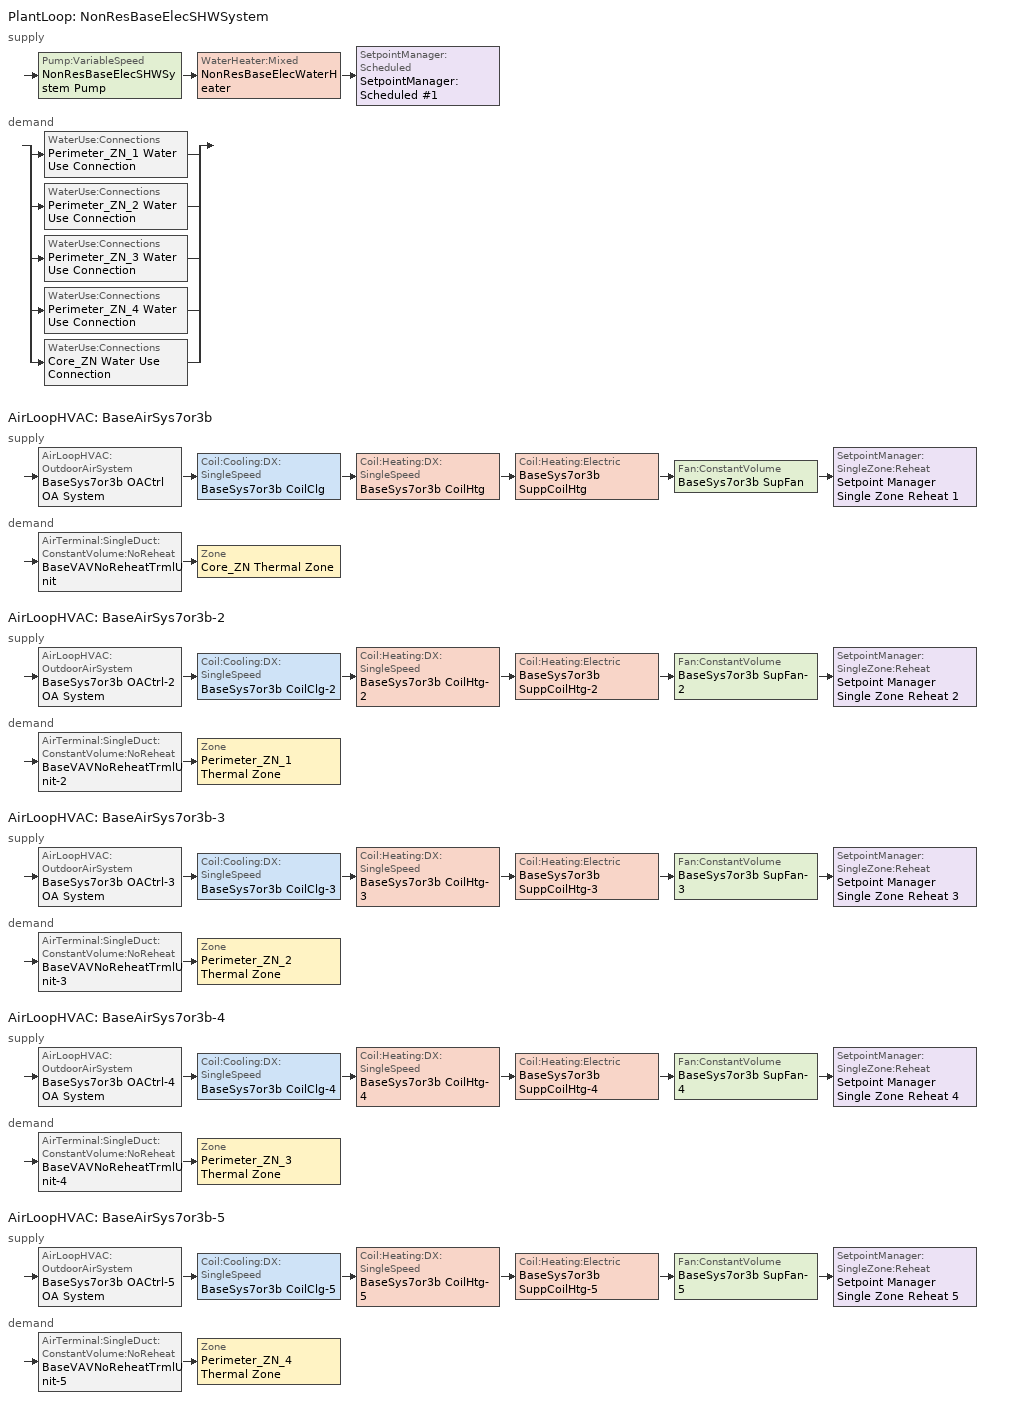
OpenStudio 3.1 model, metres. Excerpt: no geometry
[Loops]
PlantLoop 'NonResBaseElecSHWSystem'
 supply: Pump:VariableSpeed 'NonResBaseElecSHWSystem Pump' > WaterHeater:Mixed 'NonResBaseElecWaterHeater' > SetpointManager:Scheduled 'SetpointManager:Scheduled #1'
 demand: split
  | WaterUse:Connections 'Perimeter_ZN_1 Water Use Connection'
  | WaterUse:Connections 'Perimeter_ZN_2 Water Use Connection'
  | WaterUse:Connections 'Perimeter_ZN_3 Water Use Connection'
  | WaterUse:Connections 'Perimeter_ZN_4 Water Use Connection'
  | WaterUse:Connections 'Core_ZN Water Use Connection'
AirLoopHVAC 'BaseAirSys7or3b'
 supply: AirLoopHVAC:OutdoorAirSystem 'BaseSys7or3b OACtrl OA System' > Coil:Cooling:DX:SingleSpeed 'BaseSys7or3b CoilClg' > Coil:Heating:DX:SingleSpeed 'BaseSys7or3b CoilHtg' > Coil:Heating:Electric 'BaseSys7or3b SuppCoilHtg' > Fan:ConstantVolume 'BaseSys7or3b SupFan' > SetpointManager:SingleZone:Reheat 'Setpoint Manager Single Zone Reheat 1'
 demand: AirTerminal:SingleDuct:ConstantVolume:NoReheat 'BaseVAVNoReheatTrmlUnit' > Zone 'Core_ZN Thermal Zone'
AirLoopHVAC 'BaseAirSys7or3b-2'
 supply: AirLoopHVAC:OutdoorAirSystem 'BaseSys7or3b OACtrl-2 OA System' > Coil:Cooling:DX:SingleSpeed 'BaseSys7or3b CoilClg-2' > Coil:Heating:DX:SingleSpeed 'BaseSys7or3b CoilHtg-2' > Coil:Heating:Electric 'BaseSys7or3b SuppCoilHtg-2' > Fan:ConstantVolume 'BaseSys7or3b SupFan-2' > SetpointManager:SingleZone:Reheat 'Setpoint Manager Single Zone Reheat 2'
 demand: AirTerminal:SingleDuct:ConstantVolume:NoReheat 'BaseVAVNoReheatTrmlUnit-2' > Zone 'Perimeter_ZN_1 Thermal Zone'
AirLoopHVAC 'BaseAirSys7or3b-3'
 supply: AirLoopHVAC:OutdoorAirSystem 'BaseSys7or3b OACtrl-3 OA System' > Coil:Cooling:DX:SingleSpeed 'BaseSys7or3b CoilClg-3' > Coil:Heating:DX:SingleSpeed 'BaseSys7or3b CoilHtg-3' > Coil:Heating:Electric 'BaseSys7or3b SuppCoilHtg-3' > Fan:ConstantVolume 'BaseSys7or3b SupFan-3' > SetpointManager:SingleZone:Reheat 'Setpoint Manager Single Zone Reheat 3'
 demand: AirTerminal:SingleDuct:ConstantVolume:NoReheat 'BaseVAVNoReheatTrmlUnit-3' > Zone 'Perimeter_ZN_2 Thermal Zone'
AirLoopHVAC 'BaseAirSys7or3b-4'
 supply: AirLoopHVAC:OutdoorAirSystem 'BaseSys7or3b OACtrl-4 OA System' > Coil:Cooling:DX:SingleSpeed 'BaseSys7or3b CoilClg-4' > Coil:Heating:DX:SingleSpeed 'BaseSys7or3b CoilHtg-4' > Coil:Heating:Electric 'BaseSys7or3b SuppCoilHtg-4' > Fan:ConstantVolume 'BaseSys7or3b SupFan-4' > SetpointManager:SingleZone:Reheat 'Setpoint Manager Single Zone Reheat 4'
 demand: AirTerminal:SingleDuct:ConstantVolume:NoReheat 'BaseVAVNoReheatTrmlUnit-4' > Zone 'Perimeter_ZN_3 Thermal Zone'
AirLoopHVAC 'BaseAirSys7or3b-5'
 supply: AirLoopHVAC:OutdoorAirSystem 'BaseSys7or3b OACtrl-5 OA System' > Coil:Cooling:DX:SingleSpeed 'BaseSys7or3b CoilClg-5' > Coil:Heating:DX:SingleSpeed 'BaseSys7or3b CoilHtg-5' > Coil:Heating:Electric 'BaseSys7or3b SuppCoilHtg-5' > Fan:ConstantVolume 'BaseSys7or3b SupFan-5' > SetpointManager:SingleZone:Reheat 'Setpoint Manager Single Zone Reheat 5'
 demand: AirTerminal:SingleDuct:ConstantVolume:NoReheat 'BaseVAVNoReheatTrmlUnit-5' > Zone 'Perimeter_ZN_4 Thermal Zone'
[Sizing:Zone] Zone Cooling Design Supply Air Temperature Input Method=TemperatureDifference; Zone Cooling Design Supply Air Temperature {C}=14; Zone Cooling Design Supply Air Temperature Difference {deltaC}=11.1111; Zone Heating Design Supply Air Temperature Input Method=TemperatureDifference; Zone Heating Design Supply Air Temperature {C}=40; Zone Heating Design Supply Air Temperature Difference {deltaC}=13.8889; Zone Cooling Design Supply Air Humidity Ratio {kg-H2O/kg-air}=0.0085; Zone Heating Design Supply Air Humidity Ratio {kg-H2O/kg-air}=0.008; Zone Heating Sizing Factor=1; Zone Cooling Sizing Factor=1; Cooling Design Air Flow Method=DesignDay; Cooling Minimum Air Flow per Zone Floor Area {m3/s-m2}=0; Cooling Minimum Air Flow {m3/s}=0; Cooling Minimum Air Flow Fraction=0; Heating Design Air Flow Method=DesignDay; Heating Maximum Air Flow per Zone Floor Area {m3/s-m2}=0; Heating Maximum Air Flow {m3/s}=0; Heating Maximum Air Flow Fraction=0; Account for Dedicated Outdoor Air System=No; Dedicated Outdoor Air System Control Strategy=NeutralSupplyAir; Dedicated Outdoor Air Low Setpoint Temperature for Design {C}=autosize; Dedicated Outdoor Air High Setpoint Temperature for Design {C}=autosize
Core_ZN Thermal Zone; Perimeter_ZN_1 Thermal Zone; Perimeter_ZN_2 Thermal Zone; Perimeter_ZN_3 Thermal Zone; Perimeter_ZN_4 Thermal Zone
[Zone equipment]
Core_ZN Thermal Zone: BaseVAVNoReheatTrmlUnit
Perimeter_ZN_1 Thermal Zone: BaseVAVNoReheatTrmlUnit-2
Perimeter_ZN_2 Thermal Zone: BaseVAVNoReheatTrmlUnit-3
Perimeter_ZN_3 Thermal Zone: BaseVAVNoReheatTrmlUnit-4
Perimeter_ZN_4 Thermal Zone: BaseVAVNoReheatTrmlUnit-5
[PlantLoop]
NonResBaseElecSHWSystem: Glycol Concentration=0; Plant Loop Volume {m3}=Autocalculate; Load Distribution Scheme=Optimal
[Sizing:Plant]
NonResBaseElecSHWSystem: Loop Type=Heating; Design Loop Exit Temperature {C}=57.2222; Loop Design Temperature Difference {deltaC}=44.4444; Sizing Option=NonCoincident; Zone Timesteps in Averaging Window=1; Coincident Sizing Factor Mode=None
[WaterHeater:Mixed]
NonResBaseElecWaterHeater: Tank Volume {m3}=0.113542; Setpoint Temperature Schedule=NonResBaseElecWaterHeater Setpoint Temp; Deadband Temperature Difference {deltaC}=2; Maximum Temperature Limit {C}=82.22; Heater Control Type=Cycle; Heater Maximum Capacity {W}=8742.43; Heater Fuel Type=Electricity; Heater Thermal Efficiency=1; Off Cycle Parasitic Fuel Consumption Rate {W}=0; Off Cycle Parasitic Heat Fraction to Tank=0.8; On Cycle Parasitic Fuel Consumption Rate {W}=0; Ambient Temperature Indicator=Schedule; Ambient Temperature Schedule=NonResBaseElecWaterHeater Ambient Temperature; Off Cycle Loss Coefficient to Ambient Temperature {W/K}=0.731405; On Cycle Loss Coefficient to Ambient Temperature {W/K}=0.731405; Use Side Effectiveness=1; Source Side Effectiveness=1; Use Side Design Flow Rate {m3/s}=autosize; Source Side Design Flow Rate {m3/s}=autosize; Indirect Water Heating Recovery Time {hr}=1.5; Source Side Flow Control Mode=IndirectHeatPrimarySetpoint
[Pump:VariableSpeed]
NonResBaseElecSHWSystem Pump: Rated Pump Head {Pa}=0; Pump Control Type=Intermittent; Skin Loss Radiative Fraction=0.5; Design Power Sizing Method=PowerPerFlowPerPressure; Design Electric Power per Unit Flow Rate {W/(m3/s)}=348701.1; Design Shaft Power per Unit Flow Rate per Unit Head {W-s/m3-Pa}=1.28205; Design Minimum Flow Rate Fraction=0
[SetpointManager:Scheduled]
SetpointManager:Scheduled #1: Control Variable=Temperature; Schedule=NonResBaseElecSHWSystem Supply Temp Schedule; Setpoint Node or NodeList=NonResBaseElecSHWSystem Supply Mixer Outlet Node
[WaterUse:Connections] Drain Water Heat Exchanger Type=None; Drain Water Heat Exchanger Destination=Plant
Name | Water Use Equipment Name 1
Perimeter_ZN_1 Water Use Connection | Perimeter_ZN_1 Water Use Equipment
Perimeter_ZN_2 Water Use Connection | Perimeter_ZN_2 Water Use Equipment
Perimeter_ZN_3 Water Use Connection | Perimeter_ZN_3 Water Use Equipment
Perimeter_ZN_4 Water Use Connection | Perimeter_ZN_4 Water Use Equipment
Core_ZN Water Use Connection | Core_ZN Water Use Equipment
[WaterUse:Equipment:Definition]
Name | Peak Flow Rate {m3/s} | Target Temperature Schedule
Perimeter_ZN_1 Water Use Definition | 1.15565e-06 | Perimeter_ZN_1 Target SHW Temp
Perimeter_ZN_2 Water Use Definition | 6.85549e-07 | Perimeter_ZN_2 Target SHW Temp
Perimeter_ZN_3 Water Use Definition | 1.15565e-06 | Perimeter_ZN_3 Target SHW Temp
Perimeter_ZN_4 Water Use Definition | 6.85549e-07 | Perimeter_ZN_4 Target SHW Temp
Core_ZN Water Use Definition | 1.52448e-06 | Core_ZN Target SHW Temp
[WaterUse:Equipment] Flow Rate Fraction Schedule=OfficeServiceHotWater
Name | Water Use Equipment Definition
Perimeter_ZN_1 Water Use Equipment | Perimeter_ZN_1 Water Use Definition
Perimeter_ZN_2 Water Use Equipment | Perimeter_ZN_2 Water Use Definition
Perimeter_ZN_3 Water Use Equipment | Perimeter_ZN_3 Water Use Definition
Perimeter_ZN_4 Water Use Equipment | Perimeter_ZN_4 Water Use Definition
Core_ZN Water Use Equipment | Core_ZN Water Use Definition
[AirLoopHVAC] Availability Schedule=OfficeHVACAvail; Design Return Air Flow Fraction of Supply Air Flow=1
Name | Design Supply Air Flow Rate {m3/s}
BaseAirSys7or3b | 0.518052
BaseAirSys7or3b-2 | 0.519572
BaseAirSys7or3b-3 | 0.299884
BaseAirSys7or3b-4 | 0.425656
BaseAirSys7or3b-5 | 0.341444
[Sizing:System] Type of Load to Size On=Sensible; Design Outdoor Air Flow Rate {m3/s}=Autosize; Central Heating Maximum System Air Flow Ratio=1; Preheat Design Temperature {C}=5.68434e-14; Preheat Design Humidity Ratio {kg-H2O/kg-Air}=0; Precool Design Temperature {C}=5.68434e-14; Precool Design Humidity Ratio {kg-H2O/kg-Air}=0; Central Cooling Design Supply Air Temperature {C}=12.7778; Central Heating Design Supply Air Temperature {C}=35; Sizing Option=NonCoincident; 100% Outdoor Air in Cooling=No; 100% Outdoor Air in Heating=No; Central Cooling Design Supply Air Humidity Ratio {kg-H2O/kg-Air}=0.0085; Central Heating Design Supply Air Humidity Ratio {kg-H2O/kg-Air}=0.008; Cooling Design Air Flow Method=DesignDay; Cooling Design Air Flow Rate {m3/s}=0; Heating Design Air Flow Method=DesignDay; Heating Design Air Flow Rate {m3/s}=0; System Outdoor Air Method=ZoneSum; Zone Maximum Outdoor Air Fraction=1; Cooling Supply Air Flow Rate Per Floor Area {m3/s-m2}=0.00996765; Cooling Fraction of Autosized Cooling Supply Air Flow Rate=1; Cooling Supply Air Flow Rate Per Unit Cooling Capacity {m3/s-W}=3.94755e-05; Heating Supply Air Flow Rate Per Floor Area {m3/s-m2}=0.00996765; Heating Fraction of Autosized Heating Supply Air Flow Rate=1; Heating Fraction of Autosized Cooling Supply Air Flow Rate=1; Heating Supply Air Flow Rate Per Unit Heating Capacity {m3/s-W}=3.15882e-05; Cooling Design Capacity Method=CoolingDesignCapacity; Cooling Design Capacity {W}=autosize; Cooling Design Capacity Per Floor Area {W/m2}=234.7; Fraction of Autosized Cooling Design Capacity=1; Heating Design Capacity Method=HeatingDesignCapacity; Heating Design Capacity {W}=autosize; Heating Design Capacity Per Floor Area {W/m2}=157; Fraction of Autosized Heating Design Capacity=1; Central Cooling Capacity Control Method=OnOff
BaseAirSys7or3b; BaseAirSys7or3b-2; BaseAirSys7or3b-3; BaseAirSys7or3b-4; BaseAirSys7or3b-5
[Fan:ConstantVolume] Availability Schedule=Always On Discrete; Fan Total Efficiency=0.55575; Pressure Rise {Pa}=876.534; Motor Efficiency=0.855; Motor In Airstream Fraction=1
Name | Maximum Flow Rate {m3/s}
BaseSys7or3b SupFan | 0.518052
BaseSys7or3b SupFan-2 | 0.519572
BaseSys7or3b SupFan-3 | 0.299884
BaseSys7or3b SupFan-4 | 0.425656
BaseSys7or3b SupFan-5 | 0.341444
[Coil:Heating:Electric]
Name | Availability Schedule | Nominal Capacity {W}
BaseSys7or3b SuppCoilHtg | BaseSys7or3b SuppCoilHtg AvailSch | 8486.84
BaseSys7or3b SuppCoilHtg-2 | BaseSys7or3b SuppCoilHtg-2 AvailSch | 7644.32
BaseSys7or3b SuppCoilHtg-3 | BaseSys7or3b SuppCoilHtg-3 AvailSch | 4456.17
BaseSys7or3b SuppCoilHtg-4 | BaseSys7or3b SuppCoilHtg-4 AvailSch | 6756.34
BaseSys7or3b SuppCoilHtg-5 | BaseSys7or3b SuppCoilHtg-5 AvailSch | 4849.12
[Coil:Heating:DX:SingleSpeed] Availability Schedule=Always On Discrete; Rated COP {W/W}=3.52162; Rated Supply Fan Power Per Volume Flow Rate {W/(m3/s)}=773.3; Total Heating Capacity Function of Temperature Curve=CoilHtgHPQRatio_fToadbSI; Total Heating Capacity Function of Flow Fraction Curve=CoilHtgHPQRatio_fCFMRatio; Energy Input Ratio Function of Temperature Curve=CoilHtgHPEIRRatio_fToadbSI; Energy Input Ratio Function of Flow Fraction Curve=CoilHtgHPEIRRatio_fCFMRatio; Part Load Fraction Correlation Curve=CoilHtgHPEIRRatio_fQFrac; Minimum Outdoor Dry-Bulb Temperature for Compressor Operation {C}=-8.33333; Maximum Outdoor Dry-Bulb Temperature for Defrost Operation {C}=4.44444; Maximum Outdoor Dry-Bulb Temperature for Crankcase Heater Operation {C}=10; Defrost Strategy=ReverseCycle; Defrost Control=Timed; Defrost Time Period Fraction=0.058333; Resistive Defrost Heater Capacity {W}=2000
Name | Rated Total Heating Capacity {W} | Rated Air Flow Rate {m3/s} | Defrost Energy Input Ratio Function of Temperature Curve | Crankcase Heater Capacity {W}
BaseSys7or3b CoilHtg | 9515.31 | 0.518052 | BaseSys7or3b CoilHtg Defrost Curve | 25.932
BaseSys7or3b CoilHtg-2 | 10256 | 0.519572 | BaseSys7or3b CoilHtg-2 Defrost Curve | 27.9506
BaseSys7or3b CoilHtg-3 | 5798.18 | 0.299884 | BaseSys7or3b CoilHtg-3 Defrost Curve | 15.8017
BaseSys7or3b CoilHtg-4 | 9429.56 | 0.425656 | BaseSys7or3b CoilHtg-4 Defrost Curve | 25.6983
BaseSys7or3b CoilHtg-5 | 6850.1 | 0.341444 | BaseSys7or3b CoilHtg-5 Defrost Curve | 18.6686
[Coil:Cooling:DX:SingleSpeed] Availability Schedule=Always On Discrete; Rated Sensible Heat Ratio=autosize; Rated COP {W/W}=4.07563; Rated Evaporator Fan Power Per Volume Flow Rate {W/(m3/s)}=773.3; Total Cooling Capacity Function of Temperature Curve=CoilClgDXQRatio_fTwbToadbSI; Total Cooling Capacity Function of Flow Fraction Curve=CoilClgDXSnglQRatio_fCFMRatio; Energy Input Ratio Function of Flow Fraction Curve=CoilClgDXSnglEIRRatio_fCFMRatio; Part Load Fraction Correlation Curve=CoilClgDXSEEREIRRatio_fQFrac; Minimum Outdoor Dry-Bulb Temperature for Compressor Operation {C}=-25; Condenser Type=AirCooled; Evaporative Condenser Effectiveness=0; Evaporative Condenser Air Flow Rate {m3/s}=Autosize; Evaporative Condenser Pump Rated Power Consumption {W}=Autosize; Crankcase Heater Capacity {W}=0; Maximum Outdoor Dry-Bulb Temperature for Crankcase Heater Operation {C}=0; Basin Heater Capacity {W/K}=0; Basin Heater Setpoint Temperature {C}=10
Name | Rated Total Cooling Capacity {W} | Rated Air Flow Rate {m3/s} | Energy Input Ratio Function of Temperature Curve
BaseSys7or3b CoilClg | 9515.31 | 0.518052 | CoilClgDXSEEREIR_fTwbToadbSI
BaseSys7or3b CoilClg-2 | 10256 | 0.519572 | CoilClgDXSEEREIR_fTwbToadbSI-2
BaseSys7or3b CoilClg-3 | 5798.18 | 0.299884 | CoilClgDXSEEREIR_fTwbToadbSI-3
BaseSys7or3b CoilClg-4 | 9429.56 | 0.425656 | CoilClgDXSEEREIR_fTwbToadbSI-4
BaseSys7or3b CoilClg-5 | 6850.1 | 0.341444 | CoilClgDXSEEREIR_fTwbToadbSI-5
[Controller:OutdoorAir] Minimum Outdoor Air Flow Rate {m3/s}=0; Maximum Outdoor Air Flow Rate {m3/s}=Autosize; Economizer Control Action Type=ModulateFlow; Lockout Type=NoLockout; Minimum Limit Type=FixedMinimum; High Humidity Control=No; Heat Recovery Bypass Control Type=BypassWhenWithinEconomizerLimits
Name | Economizer Control Type | Economizer Maximum Limit Enthalpy {J/kg} | Minimum Outdoor Air Schedule | Controller Mechanical Ventilation | Economizer Maximum Limit Dry-Bulb Temperature {C} | Maximum Fraction of Outdoor Air Schedule
BaseSys7or3b OACtrl | NoEconomizer | 64000 | BaseSys7or3b OACtrl Schedule | BaseSys7or3b OACtrl Mech Vent Controller
BaseSys7or3b OACtrl-2 | FixedDryBulb | 116300 | BaseSys7or3b OACtrl-2 Schedule | BaseSys7or3b OACtrl-2 Mech Vent Controller | 23.8889 | BaseSys7or3b OACtrl-2 Max OA Schedule
BaseSys7or3b OACtrl-3 | NoEconomizer | 64000 | BaseSys7or3b OACtrl-3 Schedule | BaseSys7or3b OACtrl-3 Mech Vent Controller
BaseSys7or3b OACtrl-4 | NoEconomizer | 64000 | BaseSys7or3b OACtrl-4 Schedule | BaseSys7or3b OACtrl-4 Mech Vent Controller
BaseSys7or3b OACtrl-5 | NoEconomizer | 64000 | BaseSys7or3b OACtrl-5 Schedule | BaseSys7or3b OACtrl-5 Mech Vent Controller
[Controller:MechanicalVentilation] Availability Schedule=Always On Discrete; System Outdoor Air Method=ZoneSum
BaseSys7or3b OACtrl Mech Vent Controller; BaseSys7or3b OACtrl-2 Mech Vent Controller; BaseSys7or3b OACtrl-3 Mech Vent Controller; BaseSys7or3b OACtrl-4 Mech Vent Controller; BaseSys7or3b OACtrl-5 Mech Vent Controller
[AirLoopHVAC:OutdoorAirSystem]
Name | Controller
BaseSys7or3b OACtrl OA System | BaseSys7or3b OACtrl
BaseSys7or3b OACtrl-2 OA System | BaseSys7or3b OACtrl-2
BaseSys7or3b OACtrl-3 OA System | BaseSys7or3b OACtrl-3
BaseSys7or3b OACtrl-4 OA System | BaseSys7or3b OACtrl-4
BaseSys7or3b OACtrl-5 OA System | BaseSys7or3b OACtrl-5
[SetpointManager:SingleZone:Reheat] Minimum Supply Air Temperature {C}=-99; Maximum Supply Air Temperature {C}=99
Name | Control Zone | Setpoint Node or NodeList
Setpoint Manager Single Zone Reheat 1 | Core_ZN Thermal Zone | BaseSys7or3b SupFan Outlet Node
Setpoint Manager Single Zone Reheat 2 | Perimeter_ZN_1 Thermal Zone | BaseSys7or3b SupFan-2 Outlet Node
Setpoint Manager Single Zone Reheat 3 | Perimeter_ZN_2 Thermal Zone | BaseSys7or3b SupFan-3 Outlet Node
Setpoint Manager Single Zone Reheat 4 | Perimeter_ZN_3 Thermal Zone | BaseSys7or3b SupFan-4 Outlet Node
Setpoint Manager Single Zone Reheat 5 | Perimeter_ZN_4 Thermal Zone | BaseSys7or3b SupFan-5 Outlet Node
[AirTerminal:SingleDuct:ConstantVolume:NoReheat] Availability Schedule=Always On Discrete
Name | Maximum Air Flow Rate {m3/s}
BaseVAVNoReheatTrmlUnit | 0.518052
BaseVAVNoReheatTrmlUnit-2 | 0.519572
BaseVAVNoReheatTrmlUnit-3 | 0.299884
BaseVAVNoReheatTrmlUnit-4 | 0.425656
BaseVAVNoReheatTrmlUnit-5 | 0.341444
[Curve:Biquadratic]
Name | Coefficient1 Constant | Coefficient2 x | Coefficient3 x**2 | Coefficient4 y | Coefficient5 y**2 | Coefficient6 x*y | Minimum Value of x | Maximum Value of x | Minimum Value of y | Maximum Value of y | Minimum Curve Output | Maximum Curve Output
CoilClgDXQRatio_fTwbToadbSI | 0.86779 | 0.014245 | 0.000554 | -0.007569 | 3.2e-05 | -0.000191 | 13.89 | 25 | 23.89 | 46.11 | 0.77 | 1.29
BaseSys7or3b CoilHtg Defrost Curve; BaseSys7or3b CoilHtg-2 Defrost Curve; BaseSys7or3b CoilHtg-3 Defrost Curve; BaseSys7or3b CoilHtg-4 Defrost Curve; BaseSys7or3b CoilHtg-5 Defrost Curve | 1 | 0 | 0 | 0 | 0 | 0 | 0 | 1 | 0 | 1
[Curve:Cubic]
Name | Coefficient1 Constant | Coefficient2 x | Coefficient3 x**2 | Coefficient4 x**3 | Minimum Value of x | Maximum Value of x | Minimum Curve Output | Maximum Curve Output
CoilClgDXSEEREIRRatio_fQFrac | 1 | 0 | 0 | 0 | 0.7 | 1 | 1 | 1
CoilHtgHPQRatio_fToadbSI | 0.729009 | 0.031928 | 0.000136 | -9e-06 | 0 | 10 | 0.17 | 1.05
CoilHtgHPEIRRatio_fToadbSI | 1.21829 | -0.036117 | 0.00142 | -2.7e-05 | 0 | 10 | 0.97 | 3.18
[Curve:Quadratic] Minimum Value of x=0
Name | Coefficient1 Constant | Coefficient2 x | Coefficient3 x**2 | Maximum Value of x | Minimum Curve Output | Maximum Curve Output
CoilClgDXSnglQRatio_fCFMRatio | 0.8 | 0.2 | 0 | 100 | 0.8
CoilClgDXSnglEIRRatio_fCFMRatio | 1.156 | -0.1816 | 0.0256 | 100
CoilHtgHPQRatio_fCFMRatio | 0.84 | 0.16 | 0 | 100 | 0.84
CoilHtgHPEIRRatio_fQFrac | 0.85 | 0.15 | 0 | 1 | 0.85 | 1
CoilHtgHPEIRRatio_fCFMRatio | 1.3824 | -0.4336 | 0.0512 | 1
[Table:MultiVariableLookup]
CoilClgDXSEEREIR_fTwbToadbSI; CoilClgDXSEEREIR_fTwbToadbSI-2; CoilClgDXSEEREIR_fTwbToadbSI-3; CoilClgDXSEEREIR_fTwbToadbSI-4; CoilClgDXSEEREIR_fTwbToadbSI-5: EvaluateCurveToLimits, BiQuadratic, 1, Temperature, Temperature, Dimensionless, 2, 19.44, 35, 1, 19.44, 27.78, 0.78414, 19.44, 43.33, 1.21791, 13.89, 35, 1.16301, 13.89, 27.78, 0.916875, 13.89, 43.33, 1.41138, 25, 35, 0.884805, 25, 27.78, 0.690413, 25, 43.33, 1.08116
[Schedule:Day]
OnDay; AllOnHVACAvailDay; BaseSys7or3b OACtrl Schedule Week 1 Summer; BaseSys7or3b OACtrl Schedule Week 1 Winter; BaseSys7or3b OACtrl-2 Schedule Week 1 Summer; BaseSys7or3b OACtrl-2 Schedule Week 1 Winter; BaseSys7or3b OACtrl-3 Schedule Week 1 Summer; BaseSys7or3b OACtrl-3 Schedule Week 1 Winter; BaseSys7or3b OACtrl-4 Schedule Week 1 Summer; BaseSys7or3b OACtrl-4 Schedule Week 1 Winter; BaseSys7or3b OACtrl-5 Schedule Week 1 Summer; BaseSys7or3b OACtrl-5 Schedule Week 1 Winter: 1, 0, 1, 2, 0, 1, 3, 0, 1, 4, 0, 1, 5, 0, 1, 6, 0, 1, 7, 0, 1, 8, 0, 1, 9, 0, 1, 10, 0, 1, 11, 0, 1, 12, 0, 1, 13, 0, 1, 14, 0, 1, 15, 0, 1, 16, 0, 1, 17, 0, 1, 18, 0, 1, 19, 0, 1, 20, 0, 1, 21, 0, 1, 22, 0, 1, 23, 0, 1, 24, 0, 1
OffDay; OfficeHVACAvailSun; BaseSys7or3b OACtrl Schedule Week 1 Sunday; BaseSys7or3b OACtrl Schedule Week 1 Holiday; BaseSys7or3b OACtrl Schedule Week 1 Custom 1; BaseSys7or3b OACtrl Schedule Week 1 Custom 2; BaseSys7or3b OACtrl-2 Schedule Week 1 Sunday; BaseSys7or3b OACtrl-2 Schedule Week 1 Holiday; BaseSys7or3b OACtrl-2 Schedule Week 1 Custom 1; BaseSys7or3b OACtrl-2 Schedule Week 1 Custom 2; BaseSys7or3b OACtrl-3 Schedule Week 1 Sunday; BaseSys7or3b OACtrl-3 Schedule Week 1 Holiday; BaseSys7or3b OACtrl-3 Schedule Week 1 Custom 1; BaseSys7or3b OACtrl-3 Schedule Week 1 Custom 2; BaseSys7or3b OACtrl-4 Schedule Week 1 Sunday; BaseSys7or3b OACtrl-4 Schedule Week 1 Holiday; BaseSys7or3b OACtrl-4 Schedule Week 1 Custom 1; BaseSys7or3b OACtrl-4 Schedule Week 1 Custom 2; BaseSys7or3b OACtrl-5 Schedule Week 1 Sunday; BaseSys7or3b OACtrl-5 Schedule Week 1 Holiday; BaseSys7or3b OACtrl-5 Schedule Week 1 Custom 1; BaseSys7or3b OACtrl-5 Schedule Week 1 Custom 2: 1, 0, 0, 2, 0, 0, 3, 0, 0, 4, 0, 0, 5, 0, 0, 6, 0, 0, 7, 0, 0, 8, 0, 0, 9, 0, 0, 10, 0, 0, 11, 0, 0, 12, 0, 0, 13, 0, 0, 14, 0, 0, 15, 0, 0, 16, 0, 0, 17, 0, 0, 18, 0, 0, 19, 0, 0, 20, 0, 0, 21, 0, 0, 22, 0, 0, 23, 0, 0, 24, 0, 0
OfficeServiceHotWaterSun: 1, 0, 0.04, 2, 0, 0.04, 3, 0, 0.04, 4, 0, 0.04, 5, 0, 0.04, 6, 0, 0.07, 7, 0, 0.04, 8, 0, 0.04, 9, 0, 0.04, 10, 0, 0.04, 11, 0, 0.04, 12, 0, 0.06, 13, 0, 0.06, 14, 0, 0.09, 15, 0, 0.06, 16, 0, 0.04, 17, 0, 0.04, 18, 0, 0.04, 19, 0, 0.04, 20, 0, 0.04, 21, 0, 0.04, 22, 0, 0.07, 23, 0, 0.04, 24, 0, 0.04
OfficeServiceHotWaterWD: 1, 0, 0.05, 2, 0, 0.05, 3, 0, 0.05, 4, 0, 0.05, 5, 0, 0.05, 6, 0, 0.08, 7, 0, 0.07, 8, 0, 0.19, 9, 0, 0.35, 10, 0, 0.38, 11, 0, 0.39, 12, 0, 0.47, 13, 0, 0.57, 14, 0, 0.54, 15, 0, 0.34, 16, 0, 0.33, 17, 0, 0.44, 18, 0, 0.26, 19, 0, 0.21, 20, 0, 0.15, 21, 0, 0.17, 22, 0, 0.08, 23, 0, 0.05, 24, 0, 0.05
OfficeServiceHotWaterSat: 1, 0, 0.05, 2, 0, 0.05, 3, 0, 0.05, 4, 0, 0.05, 5, 0, 0.05, 6, 0, 0.08, 7, 0, 0.07, 8, 0, 0.11, 9, 0, 0.15, 10, 0, 0.21, 11, 0, 0.19, 12, 0, 0.23, 13, 0, 0.2, 14, 0, 0.19, 15, 0, 0.15, 16, 0, 0.12, 17, 0, 0.14, 18, 0, 0.07, 19, 0, 0.07, 20, 0, 0.07, 21, 0, 0.07, 22, 0, 0.09, 23, 0, 0.05, 24, 0, 0.05
OfficeHVACAvailWD; BaseSys7or3b OACtrl Schedule Week 1 Monday; BaseSys7or3b OACtrl Schedule Week 1 Tuesday; BaseSys7or3b OACtrl Schedule Week 1 Wednesday; BaseSys7or3b OACtrl Schedule Week 1 Thursday; BaseSys7or3b OACtrl Schedule Week 1 Friday; BaseSys7or3b OACtrl-2 Schedule Week 1 Monday; BaseSys7or3b OACtrl-2 Schedule Week 1 Tuesday; BaseSys7or3b OACtrl-2 Schedule Week 1 Wednesday; BaseSys7or3b OACtrl-2 Schedule Week 1 Thursday; BaseSys7or3b OACtrl-2 Schedule Week 1 Friday; BaseSys7or3b OACtrl-3 Schedule Week 1 Monday; BaseSys7or3b OACtrl-3 Schedule Week 1 Tuesday; BaseSys7or3b OACtrl-3 Schedule Week 1 Wednesday; BaseSys7or3b OACtrl-3 Schedule Week 1 Thursday; BaseSys7or3b OACtrl-3 Schedule Week 1 Friday; BaseSys7or3b OACtrl-4 Schedule Week 1 Monday; BaseSys7or3b OACtrl-4 Schedule Week 1 Tuesday; BaseSys7or3b OACtrl-4 Schedule Week 1 Wednesday; BaseSys7or3b OACtrl-4 Schedule Week 1 Thursday; BaseSys7or3b OACtrl-4 Schedule Week 1 Friday; BaseSys7or3b OACtrl-5 Schedule Week 1 Monday; BaseSys7or3b OACtrl-5 Schedule Week 1 Tuesday; BaseSys7or3b OACtrl-5 Schedule Week 1 Wednesday; BaseSys7or3b OACtrl-5 Schedule Week 1 Thursday; BaseSys7or3b OACtrl-5 Schedule Week 1 Friday: 1, 0, 0, 2, 0, 0, 3, 0, 0, 4, 0, 0, 5, 0, 0, 6, 0, 1, 7, 0, 1, 8, 0, 1, 9, 0, 1, 10, 0, 1, 11, 0, 1, 12, 0, 1, 13, 0, 1, 14, 0, 1, 15, 0, 1, 16, 0, 1, 17, 0, 1, 18, 0, 1, 19, 0, 1, 20, 0, 1, 21, 0, 1, 22, 0, 1, 23, 0, 1, 24, 0, 1
OfficeHVACAvailSat; BaseSys7or3b OACtrl Schedule Week 1 Saturday; BaseSys7or3b OACtrl-2 Schedule Week 1 Saturday; BaseSys7or3b OACtrl-3 Schedule Week 1 Saturday; BaseSys7or3b OACtrl-4 Schedule Week 1 Saturday; BaseSys7or3b OACtrl-5 Schedule Week 1 Saturday: 1, 0, 0, 2, 0, 0, 3, 0, 0, 4, 0, 0, 5, 0, 0, 6, 0, 1, 7, 0, 1, 8, 0, 1, 9, 0, 1, 10, 0, 1, 11, 0, 1, 12, 0, 1, 13, 0, 1, 14, 0, 1, 15, 0, 1, 16, 0, 1, 17, 0, 1, 18, 0, 1, 19, 0, 1, 20, 0, 0, 21, 0, 0, 22, 0, 0, 23, 0, 0, 24, 0, 0
Schedule:Day #2: 24, 0, 20
Schedule:Day #5; Schedule:Day #6; Schedule:Day #7; Schedule:Day #9; Schedule:Day #11; Schedule:Day #13; Schedule:Day #15: 24, 0, 57.2222
Schedule Day 1: 24, 0, 1
[Schedule:Week]
OfficeServiceHotWaterWk: OfficeServiceHotWaterSun, OfficeServiceHotWaterWD, OfficeServiceHotWaterWD, OfficeServiceHotWaterWD, OfficeServiceHotWaterWD, OfficeServiceHotWaterWD, OfficeServiceHotWaterSat, OfficeServiceHotWaterSun, OnDay, OffDay, OfficeServiceHotWaterSun, OfficeServiceHotWaterSun
OfficeHVACAvailWk: OfficeHVACAvailSun, OfficeHVACAvailWD, OfficeHVACAvailWD, OfficeHVACAvailWD, OfficeHVACAvailWD, OfficeHVACAvailWD, OfficeHVACAvailSat, OfficeHVACAvailSun, AllOnHVACAvailDay, AllOnHVACAvailDay, OfficeHVACAvailSun, OfficeHVACAvailSun
BaseSys7or3b OACtrl Schedule Week 1: BaseSys7or3b OACtrl Schedule Week 1 Sunday, BaseSys7or3b OACtrl Schedule Week 1 Monday, BaseSys7or3b OACtrl Schedule Week 1 Tuesday, BaseSys7or3b OACtrl Schedule Week 1 Wednesday, BaseSys7or3b OACtrl Schedule Week 1 Thursday, BaseSys7or3b OACtrl Schedule Week 1 Friday, BaseSys7or3b OACtrl Schedule Week 1 Saturday, BaseSys7or3b OACtrl Schedule Week 1 Holiday, BaseSys7or3b OACtrl Schedule Week 1 Summer, BaseSys7or3b OACtrl Schedule Week 1 Winter, BaseSys7or3b OACtrl Schedule Week 1 Custom 1, BaseSys7or3b OACtrl Schedule Week 1 Custom 2
BaseSys7or3b OACtrl-2 Schedule Week 1: BaseSys7or3b OACtrl-2 Schedule Week 1 Sunday, BaseSys7or3b OACtrl-2 Schedule Week 1 Monday, BaseSys7or3b OACtrl-2 Schedule Week 1 Tuesday, BaseSys7or3b OACtrl-2 Schedule Week 1 Wednesday, BaseSys7or3b OACtrl-2 Schedule Week 1 Thursday, BaseSys7or3b OACtrl-2 Schedule Week 1 Friday, BaseSys7or3b OACtrl-2 Schedule Week 1 Saturday, BaseSys7or3b OACtrl-2 Schedule Week 1 Holiday, BaseSys7or3b OACtrl-2 Schedule Week 1 Summer, BaseSys7or3b OACtrl-2 Schedule Week 1 Winter, BaseSys7or3b OACtrl-2 Schedule Week 1 Custom 1, BaseSys7or3b OACtrl-2 Schedule Week 1 Custom 2
BaseSys7or3b OACtrl-3 Schedule Week 1: BaseSys7or3b OACtrl-3 Schedule Week 1 Sunday, BaseSys7or3b OACtrl-3 Schedule Week 1 Monday, BaseSys7or3b OACtrl-3 Schedule Week 1 Tuesday, BaseSys7or3b OACtrl-3 Schedule Week 1 Wednesday, BaseSys7or3b OACtrl-3 Schedule Week 1 Thursday, BaseSys7or3b OACtrl-3 Schedule Week 1 Friday, BaseSys7or3b OACtrl-3 Schedule Week 1 Saturday, BaseSys7or3b OACtrl-3 Schedule Week 1 Holiday, BaseSys7or3b OACtrl-3 Schedule Week 1 Summer, BaseSys7or3b OACtrl-3 Schedule Week 1 Winter, BaseSys7or3b OACtrl-3 Schedule Week 1 Custom 1, BaseSys7or3b OACtrl-3 Schedule Week 1 Custom 2
BaseSys7or3b OACtrl-4 Schedule Week 1: BaseSys7or3b OACtrl-4 Schedule Week 1 Sunday, BaseSys7or3b OACtrl-4 Schedule Week 1 Monday, BaseSys7or3b OACtrl-4 Schedule Week 1 Tuesday, BaseSys7or3b OACtrl-4 Schedule Week 1 Wednesday, BaseSys7or3b OACtrl-4 Schedule Week 1 Thursday, BaseSys7or3b OACtrl-4 Schedule Week 1 Friday, BaseSys7or3b OACtrl-4 Schedule Week 1 Saturday, BaseSys7or3b OACtrl-4 Schedule Week 1 Holiday, BaseSys7or3b OACtrl-4 Schedule Week 1 Summer, BaseSys7or3b OACtrl-4 Schedule Week 1 Winter, BaseSys7or3b OACtrl-4 Schedule Week 1 Custom 1, BaseSys7or3b OACtrl-4 Schedule Week 1 Custom 2
BaseSys7or3b OACtrl-5 Schedule Week 1: BaseSys7or3b OACtrl-5 Schedule Week 1 Sunday, BaseSys7or3b OACtrl-5 Schedule Week 1 Monday, BaseSys7or3b OACtrl-5 Schedule Week 1 Tuesday, BaseSys7or3b OACtrl-5 Schedule Week 1 Wednesday, BaseSys7or3b OACtrl-5 Schedule Week 1 Thursday, BaseSys7or3b OACtrl-5 Schedule Week 1 Friday, BaseSys7or3b OACtrl-5 Schedule Week 1 Saturday, BaseSys7or3b OACtrl-5 Schedule Week 1 Holiday, BaseSys7or3b OACtrl-5 Schedule Week 1 Summer, BaseSys7or3b OACtrl-5 Schedule Week 1 Winter, BaseSys7or3b OACtrl-5 Schedule Week 1 Custom 1, BaseSys7or3b OACtrl-5 Schedule Week 1 Custom 2
[Schedule:Year]
OfficeServiceHotWater: 12, 31, OfficeServiceHotWaterWk
OfficeHVACAvail: 12, 31, OfficeHVACAvailWk
BaseSys7or3b OACtrl Schedule: 12, 31, BaseSys7or3b OACtrl Schedule Week 1
BaseSys7or3b OACtrl-2 Schedule: 12, 31, BaseSys7or3b OACtrl-2 Schedule Week 1
BaseSys7or3b OACtrl-3 Schedule: 12, 31, BaseSys7or3b OACtrl-3 Schedule Week 1
BaseSys7or3b OACtrl-4 Schedule: 12, 31, BaseSys7or3b OACtrl-4 Schedule Week 1
BaseSys7or3b OACtrl-5 Schedule: 12, 31, BaseSys7or3b OACtrl-5 Schedule Week 1
[Schedule:Ruleset]
Name | Default Day Schedule
NonResBaseElecWaterHeater Ambient Temperature | Schedule:Day #2
NonResBaseElecWaterHeater Setpoint Temp | Schedule:Day #5
NonResBaseElecSHWSystem Supply Temp Schedule | Schedule:Day #6
Perimeter_ZN_1 Target SHW Temp | Schedule:Day #7
Perimeter_ZN_2 Target SHW Temp | Schedule:Day #9
Perimeter_ZN_3 Target SHW Temp | Schedule:Day #11
Perimeter_ZN_4 Target SHW Temp | Schedule:Day #13
Core_ZN Target SHW Temp | Schedule:Day #15
BaseSys7or3b OACtrl-2 Max OA Schedule | Schedule Day 1
[Schedule:Constant] Value=1
Always On Discrete; BaseSys7or3b SuppCoilHtg AvailSch; BaseSys7or3b SuppCoilHtg-2 AvailSch; BaseSys7or3b SuppCoilHtg-3 AvailSch; BaseSys7or3b SuppCoilHtg-4 AvailSch; BaseSys7or3b SuppCoilHtg-5 AvailSch
